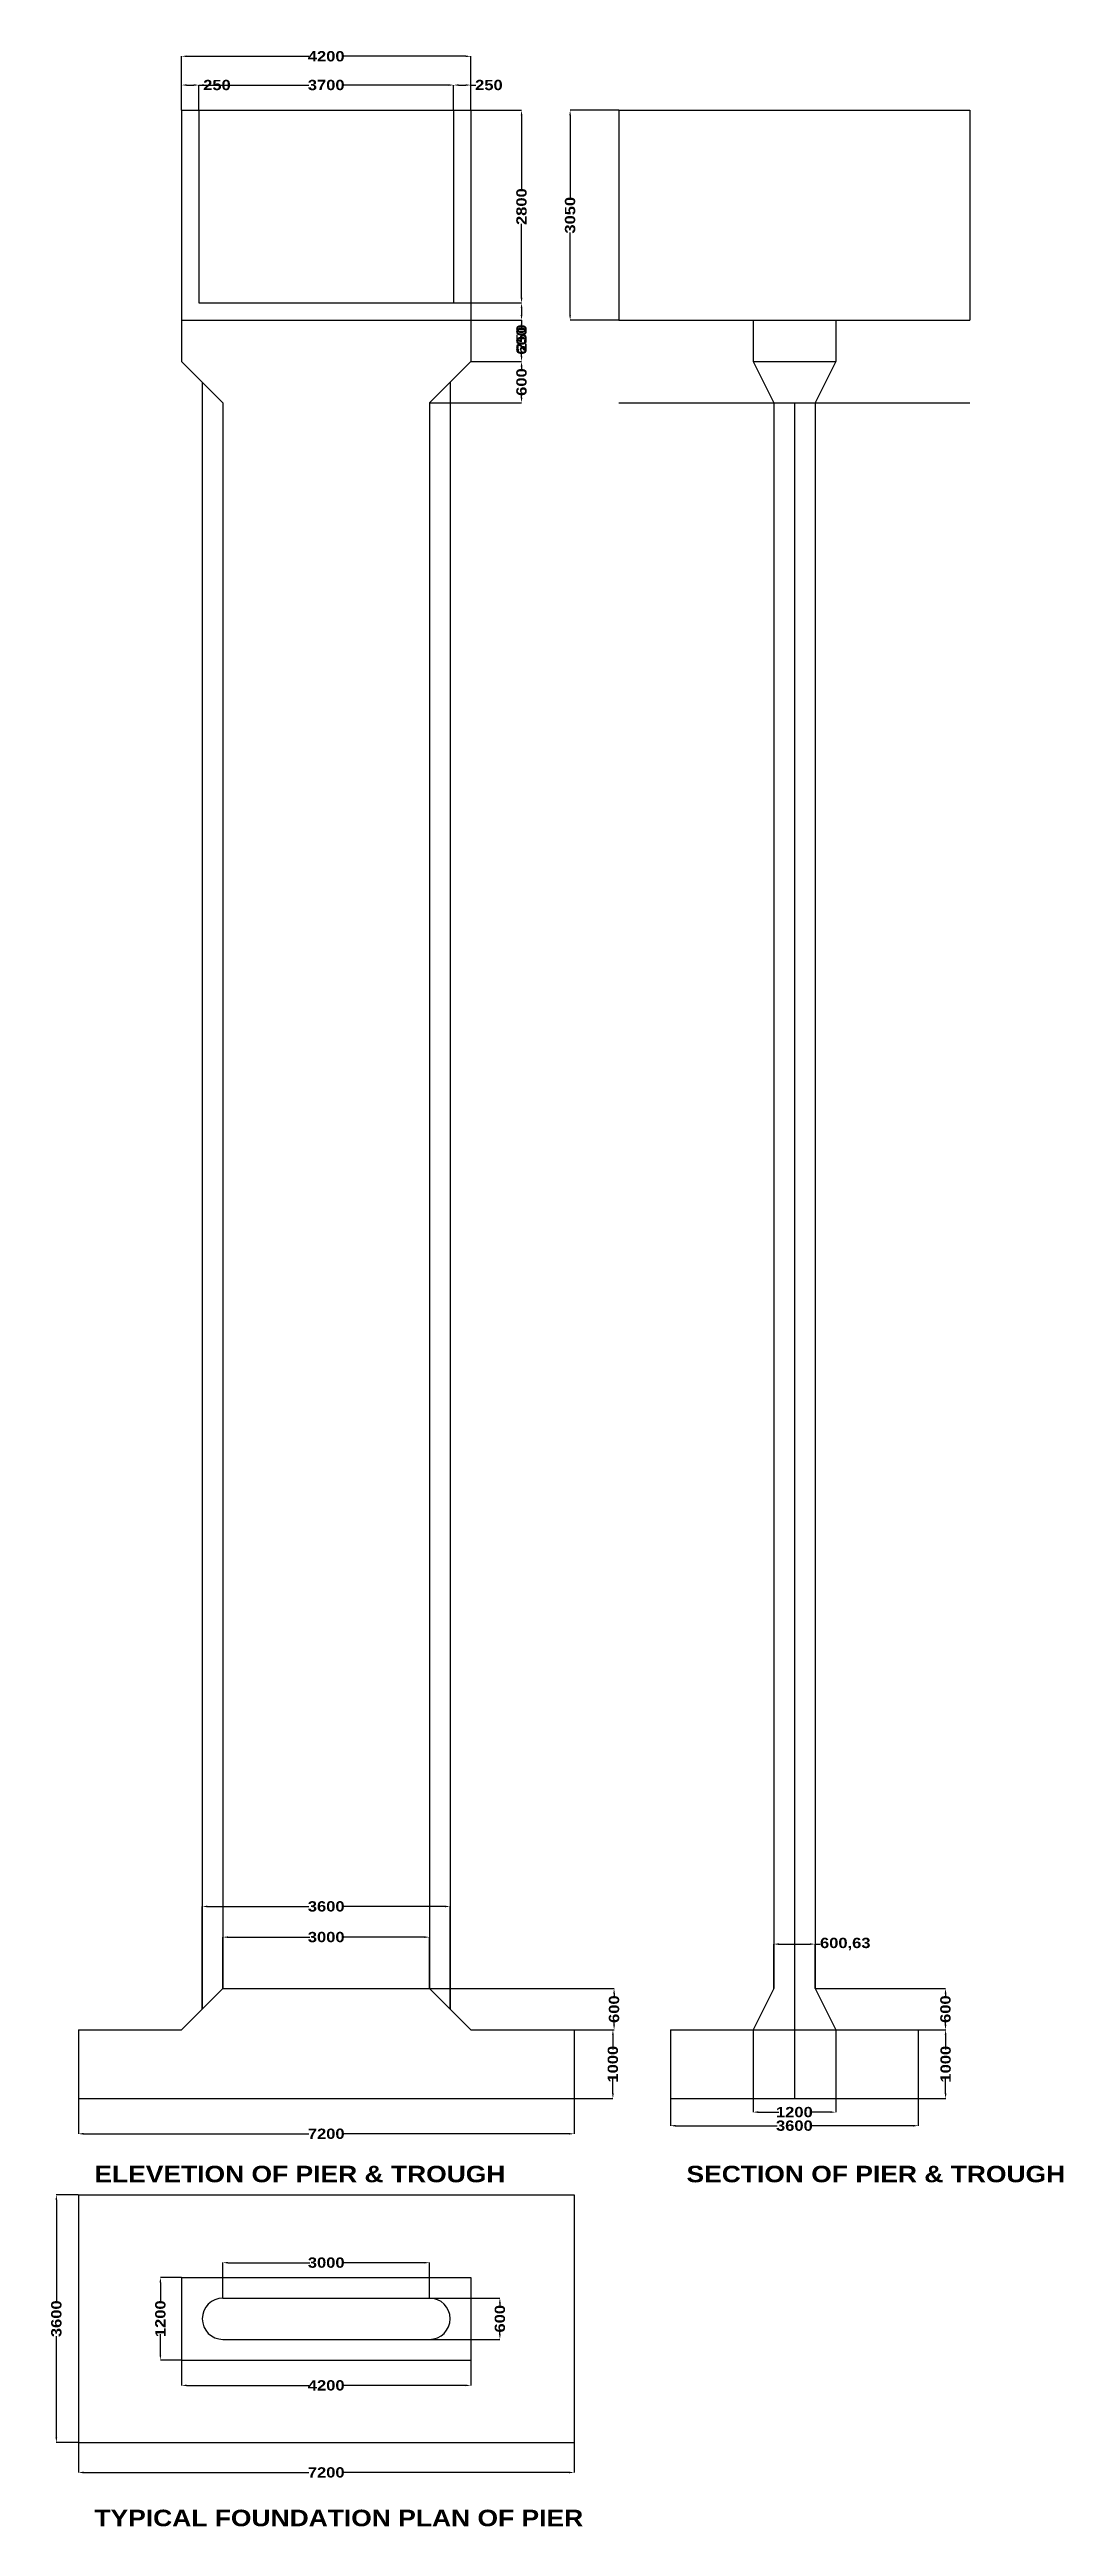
# Model space of a CAD drawing. Header units: millimetres. Extents: x -1667 to 13059, y -31730 to 4273.
import ezdxf

# ---------------------------------------------------------------- set-up
doc = ezdxf.new("R2010")
doc.units = ezdxf.units.MM
doc.styles.get("Standard").update_dxf_attribs({"font": 'ARIBLK.TTF'})
doc.dimstyles.new('ISO-25', dxfattribs={"dimtxt": 150, "dimasz": 75, "dimexe": 1.25, "dimexo": 0.625, "dimtad": 0, "dimtxsty": 'Standard', "dimcen": 75, "dimadec": 0, "dimazin": 0, "dimtfac": 1, "dimtmove": 0, "dimatfit": 2, "dimfxl": 0, "dimarcsym": 0})

# ---------------------------------------------------------------- blocks, each defined once
blk = doc.blocks.new('*D1')
at = {"color": 0, "lineweight": -2}
for p, q in [((7351, -25512), (7351, -25907)), ((10951, -25512), (10951, -25907)), ((7426, -25905), (8900, -25905)), ((10876, -25905), (9401, -25905))]:
    blk.add_line(p, q, dxfattribs=at)
at = {"color": 0}
for points in [[(7426, -25893), (7426, -25918), (7351, -25905)], [(10876, -25893), (10876, -25918), (10951, -25905)]]:
    blk.add_solid(points, dxfattribs=at)
at = {"layer": 'Defpoints', "color": 0}
for p in [(7351, -25511), (10951, -25511), (10951, -25905)]:
    blk.add_point(p, dxfattribs=at)
at = {"color": 0, "insert": (9151, -25905), "char_height": 150, "attachment_point": 5}
blk.add_mtext('3600', dxfattribs=at)
blk = doc.blocks.new('*D3')
at = {"color": 0, "lineweight": -2}
for p, q in [((9451, -23911), (11348, -23911)), ((11346, -23986), (11346, -24035)), ((11346, -24436), (11346, -24387)), ((10952, -24511), (11348, -24511))]:
    blk.add_line(p, q, dxfattribs=at)
at = {"color": 0}
for points in [[(11334, -23986), (11359, -23986), (11346, -23911)], [(11334, -24436), (11359, -24436), (11346, -24511)]]:
    blk.add_solid(points, dxfattribs=at)
at = {"layer": 'Defpoints', "color": 0}
for p in [(9451, -23911), (10951, -24511), (11346, -24511)]:
    blk.add_point(p, dxfattribs=at)
at = {"color": 0, "insert": (11346, -24211), "char_height": 150, "attachment_point": 5, "rotation": 90}
blk.add_mtext('600', dxfattribs=at)
blk = doc.blocks.new('*D4')
at = {"color": 0, "lineweight": -2}
for p, q in [((8551, -24512), (8551, -25709)), ((9751, -24512), (9751, -25709)), ((8626, -25708), (8925, -25708)), ((9676, -25708), (9376, -25708))]:
    blk.add_line(p, q, dxfattribs=at)
at = {"color": 0}
for points in [[(8626, -25695), (8626, -25720), (8551, -25708)], [(9676, -25695), (9676, -25720), (9751, -25708)]]:
    blk.add_solid(points, dxfattribs=at)
at = {"layer": 'Defpoints', "color": 0}
for p in [(8551, -24511), (9751, -24511), (9751, -25708)]:
    blk.add_point(p, dxfattribs=at)
at = {"color": 0, "insert": (9151, -25708), "char_height": 150, "attachment_point": 5}
blk.add_mtext('1200', dxfattribs=at)
blk = doc.blocks.new('*D5')
at = {"color": 0, "lineweight": -2}
for p, q in [((8851, -23910), (8851, -23264)), ((8926, -23265), (9376, -23265)), ((9451, -23910), (9451, -23264)), ((9451, -23265), (9526, -23265))]:
    blk.add_line(p, q, dxfattribs=at)
at = {"color": 0}
for points in [[(8926, -23253), (8926, -23278), (8851, -23265)], [(9376, -23253), (9376, -23278), (9451, -23265)]]:
    blk.add_solid(points, dxfattribs=at)
at = {"layer": 'Defpoints', "color": 0}
for p in [(9451, -23265), (8851, -23911), (9451, -23911)]:
    blk.add_point(p, dxfattribs=at)
at = {"color": 0, "insert": (9890, -23265), "char_height": 150, "attachment_point": 5}
blk.add_mtext('600,63', dxfattribs=at)
blk = doc.blocks.new('*D7')
at = {"color": 0, "lineweight": -2}
for p, q in [((-1249, -25512), (-1249, -26024)), ((5951, -25512), (5951, -26024)), ((-1174, -26023), (2100, -26023)), ((5876, -26023), (2601, -26023))]:
    blk.add_line(p, q, dxfattribs=at)
at = {"color": 0}
for points in [[(-1174, -26010), (-1174, -26035), (-1249, -26023)], [(5876, -26010), (5876, -26035), (5951, -26023)]]:
    blk.add_solid(points, dxfattribs=at)
at = {"layer": 'Defpoints', "color": 0}
for p in [(-1249, -25511), (5951, -25511), (5951, -26023)]:
    blk.add_point(p, dxfattribs=at)
at = {"color": 0, "insert": (2351, -26023), "char_height": 150, "attachment_point": 5}
blk.add_mtext('7200', dxfattribs=at)
blk = doc.blocks.new('*D8')
at = {"color": 0, "lineweight": -2}
for p, q in [((10951, -24511), (11349, -24511)), ((11348, -24586), (11348, -24798)), ((10951, -25511), (11349, -25511)), ((11348, -25436), (11348, -25224))]:
    blk.add_line(p, q, dxfattribs=at)
at = {"color": 0}
for points in [[(11335, -24586), (11360, -24586), (11348, -24511)], [(11335, -25436), (11360, -25436), (11348, -25511)]]:
    blk.add_solid(points, dxfattribs=at)
at = {"layer": 'Defpoints', "color": 0}
for p in [(10951, -24511), (11348, -24511), (10951, -25511)]:
    blk.add_point(p, dxfattribs=at)
at = {"color": 0, "insert": (11348, -25011), "char_height": 150, "attachment_point": 5, "rotation": 90}
blk.add_mtext('1000', dxfattribs=at)
blk = doc.blocks.new('*D9')
at = {"color": 0, "lineweight": -2}
for p, q in [((5951, -24511), (6516, -24511)), ((6515, -24586), (6515, -24798)), ((5951, -25511), (6516, -25511)), ((6515, -25436), (6515, -25224))]:
    blk.add_line(p, q, dxfattribs=at)
at = {"color": 0}
for points in [[(6503, -24586), (6528, -24586), (6515, -24511)], [(6503, -25436), (6528, -25436), (6515, -25511)]]:
    blk.add_solid(points, dxfattribs=at)
at = {"layer": 'Defpoints', "color": 0}
for p in [(5951, -24511), (6515, -24511), (5951, -25511)]:
    blk.add_point(p, dxfattribs=at)
at = {"color": 0, "insert": (6515, -25011), "char_height": 150, "attachment_point": 5, "rotation": 90}
blk.add_mtext('1000', dxfattribs=at)
blk = doc.blocks.new('*D10')
at = {"color": 0, "lineweight": -2}
for p, q in [((3851, -23911), (6533, -23911)), ((6532, -23986), (6532, -24035)), ((6532, -24436), (6532, -24387)), ((5951, -24511), (6533, -24511))]:
    blk.add_line(p, q, dxfattribs=at)
at = {"color": 0}
for points in [[(6520, -23986), (6545, -23986), (6532, -23911)], [(6520, -24436), (6545, -24436), (6532, -24511)]]:
    blk.add_solid(points, dxfattribs=at)
at = {"layer": 'Defpoints', "color": 0}
for p in [(3851, -23911), (6532, -23911), (5951, -24511)]:
    blk.add_point(p, dxfattribs=at)
at = {"color": 0, "insert": (6532, -24211), "char_height": 150, "attachment_point": 5, "rotation": 90}
blk.add_mtext('600', dxfattribs=at)
blk = doc.blocks.new('*D12')
at = {"color": 0, "lineweight": -2}
for p, q in [((551, -24210), (551, -22717)), ((626, -22718), (2100, -22718)), ((4076, -22718), (2601, -22718)), ((4151, -24210), (4151, -22717))]:
    blk.add_line(p, q, dxfattribs=at)
at = {"color": 0}
for points in [[(626, -22706), (626, -22731), (551, -22718)], [(4076, -22706), (4076, -22731), (4151, -22718)]]:
    blk.add_solid(points, dxfattribs=at)
at = {"layer": 'Defpoints', "color": 0}
for p in [(4151, -22718), (551, -24211), (4151, -24211)]:
    blk.add_point(p, dxfattribs=at)
at = {"color": 0, "insert": (2351, -22718), "char_height": 150, "attachment_point": 5}
blk.add_mtext('3600', dxfattribs=at)
blk = doc.blocks.new('*D13')
at = {"color": 0, "lineweight": -2}
for p, q in [((6600, 3389), (5893, 3389)), ((5894, 3314), (5894, 2115)), ((5894, 414), (5894, 1613)), ((6600, 339), (5893, 339))]:
    blk.add_line(p, q, dxfattribs=at)
at = {"color": 0}
for points in [[(5881, 3314), (5906, 3314), (5894, 3389)], [(5881, 414), (5906, 414), (5894, 339)]]:
    blk.add_solid(points, dxfattribs=at)
at = {"layer": 'Defpoints', "color": 0}
for p in [(6601, 3389), (5894, 339), (6601, 339)]:
    blk.add_point(p, dxfattribs=at)
at = {"color": 0, "insert": (5894, 1864), "char_height": 150, "attachment_point": 5, "rotation": 90}
blk.add_mtext('3050', dxfattribs=at)
blk = doc.blocks.new('*D14')
at = {"color": 0, "lineweight": -2}
for p, q in [((4201, 3389), (5190, 3389)), ((5188, 3314), (5188, 2240)), ((5188, 664), (5188, 1738)), ((4201, 589), (5190, 589))]:
    blk.add_line(p, q, dxfattribs=at)
at = {"color": 0}
for points in [[(5176, 3314), (5201, 3314), (5188, 3389)], [(5176, 664), (5201, 664), (5188, 589)]]:
    blk.add_solid(points, dxfattribs=at)
at = {"layer": 'Defpoints', "color": 0}
for p in [(4201, 3389), (4201, 589), (5188, 589)]:
    blk.add_point(p, dxfattribs=at)
at = {"color": 0, "insert": (5188, 1989), "char_height": 150, "attachment_point": 5, "rotation": 90}
blk.add_mtext('2800', dxfattribs=at)
blk = doc.blocks.new('*D15')
at = {"color": 0, "lineweight": -2}
for p, q in [((4201, 589), (5190, 589)), ((5188, 514), (5188, 414)), ((4451, 339), (5190, 339)), ((5188, 339), (5188, 264))]:
    blk.add_line(p, q, dxfattribs=at)
at = {"color": 0}
for points in [[(5176, 514), (5201, 514), (5188, 589)], [(5176, 414), (5201, 414), (5188, 339)]]:
    blk.add_solid(points, dxfattribs=at)
at = {"layer": 'Defpoints', "color": 0}
for p in [(4201, 589), (4451, 339), (5188, 339)]:
    blk.add_point(p, dxfattribs=at)
at = {"color": 0, "insert": (5188, 76), "char_height": 150, "attachment_point": 5, "rotation": 90}
blk.add_mtext('250', dxfattribs=at)
blk = doc.blocks.new('*D16')
at = {"color": 0, "lineweight": -2}
for p, q in [((4201, 3390), (4201, 3757)), ((4276, 3756), (4376, 3756)), ((4451, 3390), (4451, 3757)), ((4451, 3756), (4526, 3756))]:
    blk.add_line(p, q, dxfattribs=at)
at = {"color": 0}
for points in [[(4276, 3769), (4276, 3744), (4201, 3756)], [(4376, 3769), (4376, 3744), (4451, 3756)]]:
    blk.add_solid(points, dxfattribs=at)
at = {"layer": 'Defpoints', "color": 0}
for p in [(4451, 3756), (4201, 3389), (4451, 3389)]:
    blk.add_point(p, dxfattribs=at)
at = {"color": 0, "insert": (4714, 3756), "char_height": 150, "attachment_point": 5}
blk.add_mtext('250', dxfattribs=at)
blk = doc.blocks.new('*D17')
at = {"color": 0, "lineweight": -2}
for p, q in [((501, 3390), (501, 3757)), ((576, 3756), (2100, 3756)), ((4126, 3756), (2601, 3756)), ((4201, 3390), (4201, 3757))]:
    blk.add_line(p, q, dxfattribs=at)
at = {"color": 0}
for points in [[(576, 3769), (576, 3744), (501, 3756)], [(4126, 3769), (4126, 3744), (4201, 3756)]]:
    blk.add_solid(points, dxfattribs=at)
at = {"layer": 'Defpoints', "color": 0}
for p in [(4201, 3756), (501, 3389), (4201, 3389)]:
    blk.add_point(p, dxfattribs=at)
at = {"color": 0, "insert": (2351, 3756), "char_height": 150, "attachment_point": 5}
blk.add_mtext('3700', dxfattribs=at)
blk = doc.blocks.new('*D18')
at = {"color": 0, "lineweight": -2}
for p, q in [((251, 3390), (251, 3757)), ((326, 3756), (426, 3756)), ((501, 3390), (501, 3757)), ((501, 3756), (576, 3756))]:
    blk.add_line(p, q, dxfattribs=at)
at = {"color": 0}
for points in [[(326, 3769), (326, 3744), (251, 3756)], [(426, 3769), (426, 3744), (501, 3756)]]:
    blk.add_solid(points, dxfattribs=at)
at = {"layer": 'Defpoints', "color": 0}
for p in [(501, 3756), (251, 3389), (501, 3389)]:
    blk.add_point(p, dxfattribs=at)
at = {"color": 0, "insert": (764, 3756), "char_height": 150, "attachment_point": 5}
blk.add_mtext('250', dxfattribs=at)
blk = doc.blocks.new('*D20')
at = {"color": 0, "lineweight": -2}
for p, q in [((251, 3390), (251, 4175)), ((326, 4174), (2100, 4174)), ((4376, 4174), (2601, 4174)), ((4451, 3390), (4451, 4175))]:
    blk.add_line(p, q, dxfattribs=at)
at = {"color": 0}
for points in [[(326, 4187), (326, 4162), (251, 4174)], [(4376, 4187), (4376, 4162), (4451, 4174)]]:
    blk.add_solid(points, dxfattribs=at)
at = {"layer": 'Defpoints', "color": 0}
for p in [(4451, 4174), (251, 3390), (4451, 3390)]:
    blk.add_point(p, dxfattribs=at)
at = {"color": 0, "insert": (2351, 4174), "char_height": 150, "attachment_point": 5}
blk.add_mtext('4200', dxfattribs=at)
blk = doc.blocks.new('*D21')
at = {"color": 0, "lineweight": -2}
for p, q in [((4452, 339), (5190, 339)), ((5188, 264), (5188, 215)), ((4451, -261), (5190, -261)), ((5188, -186), (5188, -137))]:
    blk.add_line(p, q, dxfattribs=at)
at = {"color": 0}
for points in [[(5176, 264), (5201, 264), (5188, 339)], [(5176, -186), (5201, -186), (5188, -261)]]:
    blk.add_solid(points, dxfattribs=at)
at = {"layer": 'Defpoints', "color": 0}
for p in [(4451, 339), (5188, 339), (4451, -261)]:
    blk.add_point(p, dxfattribs=at)
at = {"color": 0, "insert": (5188, 39), "char_height": 150, "attachment_point": 5, "rotation": 90}
blk.add_mtext('600', dxfattribs=at)
blk = doc.blocks.new('*D22')
at = {"color": 0, "lineweight": -2}
for p, q in [((4452, -261), (5190, -261)), ((5188, -336), (5188, -385)), ((3851, -861), (5190, -861)), ((5188, -786), (5188, -737))]:
    blk.add_line(p, q, dxfattribs=at)
at = {"color": 0}
for points in [[(5176, -336), (5201, -336), (5188, -261)], [(5176, -786), (5201, -786), (5188, -861)]]:
    blk.add_solid(points, dxfattribs=at)
at = {"layer": 'Defpoints', "color": 0}
for p in [(4451, -261), (5188, -261), (3851, -861)]:
    blk.add_point(p, dxfattribs=at)
at = {"color": 0, "insert": (5188, -561), "char_height": 150, "attachment_point": 5, "rotation": 90}
blk.add_mtext('600', dxfattribs=at)
blk = doc.blocks.new('*D23')
at = {"color": 0, "lineweight": -2}
for p, q in [((851, -23910), (851, -23163)), ((926, -23164), (2113, -23164)), ((3776, -23164), (2589, -23164)), ((3851, -23910), (3851, -23163))]:
    blk.add_line(p, q, dxfattribs=at)
at = {"color": 0}
for points in [[(926, -23152), (926, -23177), (851, -23164)], [(3776, -23152), (3776, -23177), (3851, -23164)]]:
    blk.add_solid(points, dxfattribs=at)
at = {"layer": 'Defpoints', "color": 0}
for p in [(3851, -23164), (851, -23910), (3851, -23911)]:
    blk.add_point(p, dxfattribs=at)
at = {"color": 0, "insert": (2351, -23164), "char_height": 150, "attachment_point": 5}
blk.add_mtext('3000', dxfattribs=at)
blk = doc.blocks.new('*D24')
at = {"color": 0, "lineweight": -2}
for p, q in [((250, -28111), (-58, -28111)), ((-57, -28186), (-57, -28485)), ((-57, -29236), (-57, -28937)), ((250, -29311), (-58, -29311))]:
    blk.add_line(p, q, dxfattribs=at)
at = {"color": 0}
for points in [[(-70, -28186), (-45, -28186), (-57, -28111)], [(-70, -29236), (-45, -29236), (-57, -29311)]]:
    blk.add_solid(points, dxfattribs=at)
at = {"layer": 'Defpoints', "color": 0}
for p in [(251, -28111), (-57, -29311), (251, -29311)]:
    blk.add_point(p, dxfattribs=at)
at = {"color": 0, "insert": (-57, -28711), "char_height": 150, "attachment_point": 5, "rotation": 90}
blk.add_mtext('1200', dxfattribs=at)
blk = doc.blocks.new('*D25')
at = {"color": 0, "lineweight": -2}
for p, q in [((-1250, -26911), (-1570, -26911)), ((-1568, -26986), (-1568, -28460)), ((-1568, -30436), (-1568, -28962)), ((-1250, -30511), (-1570, -30511))]:
    blk.add_line(p, q, dxfattribs=at)
at = {"color": 0}
for points in [[(-1581, -26986), (-1556, -26986), (-1568, -26911)], [(-1581, -30436), (-1556, -30436), (-1568, -30511)]]:
    blk.add_solid(points, dxfattribs=at)
at = {"layer": 'Defpoints', "color": 0}
for p in [(-1249, -26911), (-1568, -30511), (-1249, -30511)]:
    blk.add_point(p, dxfattribs=at)
at = {"color": 0, "insert": (-1568, -28711), "char_height": 150, "attachment_point": 5, "rotation": 90}
blk.add_mtext('3600', dxfattribs=at)
blk = doc.blocks.new('*D26')
at = {"color": 0, "lineweight": -2}
for p, q in [((-1249, -30512), (-1249, -30946)), ((5951, -30512), (5951, -30946)), ((-1174, -30945), (2100, -30945)), ((5876, -30945), (2601, -30945))]:
    blk.add_line(p, q, dxfattribs=at)
at = {"color": 0}
for points in [[(-1174, -30933), (-1174, -30958), (-1249, -30945)], [(5876, -30933), (5876, -30958), (5951, -30945)]]:
    blk.add_solid(points, dxfattribs=at)
at = {"layer": 'Defpoints', "color": 0}
for p in [(-1249, -30511), (5951, -30511), (5951, -30945)]:
    blk.add_point(p, dxfattribs=at)
at = {"color": 0, "insert": (2351, -30945), "char_height": 150, "attachment_point": 5}
blk.add_mtext('7200', dxfattribs=at)
blk = doc.blocks.new('*D27')
at = {"color": 0, "lineweight": -2}
for p, q in [((251, -29312), (251, -29681)), ((4451, -29312), (4451, -29681)), ((326, -29680), (2100, -29680)), ((4376, -29680), (2601, -29680))]:
    blk.add_line(p, q, dxfattribs=at)
at = {"color": 0}
for points in [[(326, -29667), (326, -29692), (251, -29680)], [(4376, -29667), (4376, -29692), (4451, -29680)]]:
    blk.add_solid(points, dxfattribs=at)
at = {"layer": 'Defpoints', "color": 0}
for p in [(251, -29311), (4451, -29311), (4451, -29680)]:
    blk.add_point(p, dxfattribs=at)
at = {"color": 0, "insert": (2351, -29680), "char_height": 150, "attachment_point": 5}
blk.add_mtext('4200', dxfattribs=at)
blk = doc.blocks.new('*D28')
at = {"color": 0, "lineweight": -2}
for p, q in [((851, -28411), (4875, -28411)), ((4874, -28486), (4874, -28535)), ((851, -29011), (4875, -29011)), ((4874, -28936), (4874, -28887))]:
    blk.add_line(p, q, dxfattribs=at)
at = {"color": 0}
for points in [[(4861, -28486), (4886, -28486), (4874, -28411)], [(4861, -28936), (4886, -28936), (4874, -29011)]]:
    blk.add_solid(points, dxfattribs=at)
at = {"layer": 'Defpoints', "color": 0}
for p in [(851, -28411), (851, -29011), (4874, -29011)]:
    blk.add_point(p, dxfattribs=at)
at = {"color": 0, "insert": (4874, -28711), "char_height": 150, "attachment_point": 5, "rotation": 90}
blk.add_mtext('600', dxfattribs=at)
blk = doc.blocks.new('*D30')
at = {"color": 0, "lineweight": -2}
for p, q in [((851, -28410), (851, -27895)), ((926, -27896), (2113, -27896)), ((3776, -27896), (2589, -27896)), ((3851, -28410), (3851, -27895))]:
    blk.add_line(p, q, dxfattribs=at)
at = {"color": 0}
for points in [[(926, -27884), (926, -27909), (851, -27896)], [(3776, -27884), (3776, -27909), (3851, -27896)]]:
    blk.add_solid(points, dxfattribs=at)
at = {"layer": 'Defpoints', "color": 0}
for p in [(3851, -27896), (851, -28411), (3851, -28411)]:
    blk.add_point(p, dxfattribs=at)
at = {"color": 0, "insert": (2351, -27896), "char_height": 150, "attachment_point": 5}
blk.add_mtext('3000', dxfattribs=at)

msp = doc.modelspace()

# ---------------------------------------------------------------- linework, layer by layer
for p, q in [((250.872, 3389.045), (250.872, -260.955)), ((250.872, 3389.045), (4450.872, 3389.045)), ((500.872, 3389.045), (500.872, 589.045)), ((4200.872, 3389.045), (4200.872, 589.045)), ((4450.872, 3389.045), (4450.872, -260.955)), ((6600.872, 3389.045), (11700.872, 3389.045)), ((6600.872, 3389.045), (6600.872, 339.045)), ((11700.872, 3389.045), (11700.872, 339.045)), ((500.872, 589.045), (4200.872, 589.045)), ((250.872, 339.045), (4450.872, 339.045)), ((6600.872, 339.045), (11700.872, 339.045)), ((8550.872, 339.045), (8550.872, -260.955)), ((9750.872, 339.045), (9750.872, -260.955)), ((850.872, -860.955), (250.872, -260.955)), ((3850.872, -860.955), (4450.872, -260.955)), ((8550.872, -260.955), (9750.872, -260.955)), ((8550.872, -260.955), (8850.872, -860.955)), ((9750.872, -260.955), (9450.872, -860.955)), ((550.872, -560.955), (550.872, -24210.955)), ((4150.872, -560.955), (4150.872, -24210.955)), ((850.872, -860.955), (850.872, -23910.955)), ((3850.872, -860.955), (3850.872, -23910.955)), ((6600.872, -860.955), (11700.872, -860.955)), ((8850.872, -860.955), (8850.872, -23910.955)), ((9150.872, -860.955), (9150.872, -25510.955)), ((9450.872, -860.955), (9450.872, -23910.955)), ((250.872, -24510.955), (850.872, -23910.955)), ((850.872, -23910.955), (3850.872, -23910.955)), ((3850.872, -23910.955), (4450.872, -24510.955)), ((8850.872, -23910.955), (8550.872, -24510.955)), ((9450.872, -23910.955), (9750.872, -24510.955)), ((-1249.128, -24510.955), (250.872, -24510.955)), ((-1249.128, -24510.955), (-1249.128, -25510.955)), ((4450.872, -24510.955), (5950.872, -24510.955)), ((5950.872, -24510.955), (5950.872, -25510.955)), ((7350.872, -24510.955), (7350.872, -25510.955)), ((7350.872, -24510.955), (10950.872, -24510.955)), ((10950.872, -24510.955), (10950.872, -25510.955)), ((-1249.128, -25510.955), (5950.872, -25510.955)), ((250.872, -25510.955), (4450.872, -25510.955)), ((7350.872, -25510.955), (10950.872, -25510.955)), ((-1249.128, -26910.955), (5950.872, -26910.955)), ((-1249.128, -26910.955), (-1249.128, -30510.955)), ((5950.872, -26910.955), (5950.872, -30510.955)), ((250.872, -28110.955), (4450.872, -28110.955)), ((250.872, -28110.955), (250.872, -29310.955)), ((850.872, -28410.955), (3850.872, -28410.955)), ((4450.872, -28110.955), (4450.872, -29310.955)), ((850.872, -29010.955), (3850.872, -29010.955)), ((250.872, -29310.955), (4450.872, -29310.955)), ((-1249.128, -30510.955), (5950.872, -30510.955))]:
    msp.add_line(p, q)
for centre, start, end in [((850.872, -28710.955), 90, 270), ((3850.872, -28710.955), 270, 90)]:
    msp.add_arc(centre, 300, start, end)

# ---------------------------------------------------------------- texts
at = {"char_height": 240, "width": 7153.5104, "attachment_point": 1}
for s, insert in [('ELEVETION OF PIER & TROUGH', (-1015.551, -26487.277)), ('SECTION OF PIER & TROUGH', (7584.449, -26487.277)), ('TYPICAL FOUNDATION PLAN OF PIER', (-1015.551, -31486.652))]:
    msp.add_mtext(s, dxfattribs=dict(at, insert=insert))

# ---------------------------------------------------------------- dimensions: what is measured, and where the dimension line sits
for base, p1, p2, picture, middle in [((4450.872, 4174.103), (250.872, 3389.67), (4450.872, 3389.67), '*D20', (2350.872, 4174.103)), ((500.872, 3756.244), (250.872, 3389.045), (500.872, 3389.045), '*D18', (763.997, 3756.244)), ((4200.872, 3756.244), (500.872, 3389.045), (4200.872, 3389.045), '*D17', (2350.872, 3756.244)), ((4450.872, 3756.244), (4200.872, 3389.045), (4450.872, 3389.045), '*D16', (4713.997, 3756.244)), ((4150.872, -22718.195), (550.872, -24210.955), (4150.872, -24210.955), '*D12', (2350.872, -22718.195)), ((3850.872, -23164.102), (850.872, -23910.33), (3850.872, -23910.955), '*D23', (2350.872, -23164.102)), ((9451.496808214, -23265.032217912), (8850.871808214, -23910.954961185), (9451.496808214, -23910.954961185), '*D5', (9889.621808214, -23265.032217912)), ((9750.872, -25707.614), (8550.872, -24510.955), (9750.872, -24510.955), '*D4', (9150.872, -25707.614)), ((5950.872, -26022.819), (-1249.128, -25510.955), (5950.872, -25510.955), '*D7', (2350.872, -26022.819)), ((10950.872, -25905.295), (7350.872, -25510.955), (10950.872, -25510.955), '*D1', (9150.872, -25905.295)), ((3850.872, -27896.379), (850.872, -28410.955), (3850.872, -28410.955), '*D30', (2350.872, -27896.379)), ((4450.872, -29679.674), (250.872, -29310.955), (4450.872, -29310.955), '*D27', (2350.872, -29679.674)), ((5950.872, -30945.125), (-1249.128, -30510.955), (5950.872, -30510.955), '*D26', (2350.872, -30945.125))]:
    dim = msp.add_linear_dim(base=base, p1=p1, p2=p2, dimstyle='ISO-25')
    dim.commit()
    dim.dimension.update_dxf_attribs({"geometry": picture, "text_midpoint": middle})
for base, p1, p2, picture, middle in [((5188.308, 589.045), (4200.872, 3389.045), (4200.872, 589.045), '*D14', (5188.308, 1989.045)), ((5893.762, 339.045), (6600.872, 3389.045), (6600.872, 339.045), '*D13', (5893.762, 1864.045)), ((5188.308, 339.045), (4200.872, 589.045), (4450.872, 339.045), '*D15', (5188.308, 75.92)), ((5188.308, 339.045), (4450.872, -260.955), (4451.497, 339.045), '*D21', (5188.308, 39.045)), ((5188.308, -260.955), (3850.872, -860.955), (4451.497, -260.955), '*D22', (5188.308, -560.955)), ((6532.03, -23910.955), (5950.872, -24510.955), (3850.872, -23910.955), '*D10', (6532.03, -24210.955)), ((11346.458, -24510.955), (9450.872, -23910.955), (10951.497, -24510.955), '*D3', (11346.458, -24210.955)), ((6515.234, -24510.955), (5950.872, -25510.955), (5950.872, -24510.955), '*D9', (6515.234, -25010.955)), ((11347.997, -24510.955), (10950.872, -25510.955), (10950.872, -24510.955), '*D8', (11347.997, -25010.955)), ((-1568.436, -30510.955), (-1249.128, -26910.955), (-1249.128, -30510.955), '*D25', (-1568.436, -28710.955)), ((-57.084, -29310.955), (250.872, -28110.955), (250.872, -29310.955), '*D24', (-57.084, -28710.955)), ((4873.896, -29010.955), (850.872, -28410.955), (850.872, -29010.955), '*D28', (4873.896, -28710.955))]:
    dim = msp.add_linear_dim(base=base, p1=p1, p2=p2, angle=90, dimstyle='ISO-25')
    dim.commit()
    dim.dimension.update_dxf_attribs({"geometry": picture, "text_midpoint": middle})

doc.saveas('drawing.dxf')
